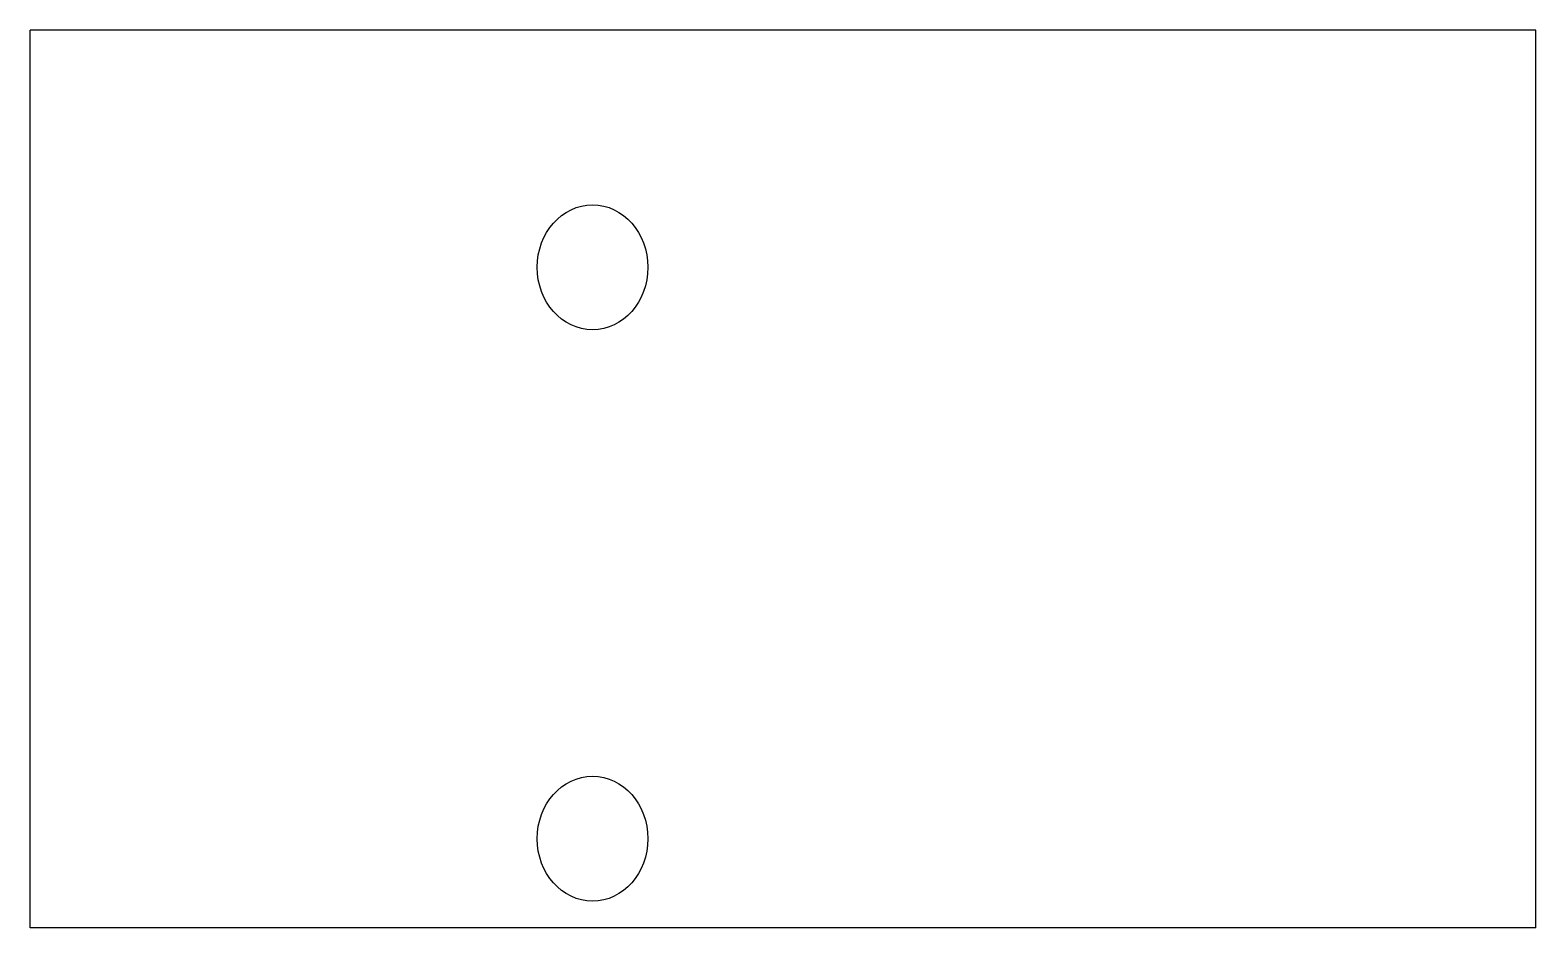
# Model space of a CAD drawing. Header units: millimetres. Extents: x 708 to 1048, y -199 to 4.
import ezdxf

# ---------------------------------------------------------------- set-up
doc = ezdxf.new("R2010")
doc.units = ezdxf.units.MM

msp = doc.modelspace()

# ---------------------------------------------------------------- linework, layer by layer
at = {"color": 7, "linetype": 'Continuous', "lineweight": 25}
for p, q in [((1048, 4.08), (708, 4.08)), ((708, -198.64), (708, 4.08)), ((1048, -198.64), (1048, 4.08)), ((1048, -198.64), (708, -198.64))]:
    msp.add_line(p, q, dxfattribs=at)
for centre in [(835, -49.48), (835, -178.5)]:
    msp.add_ellipse(centre, major_axis=(0, -14.11), ratio=0.885961, dxfattribs=at)

doc.saveas('drawing.dxf')
